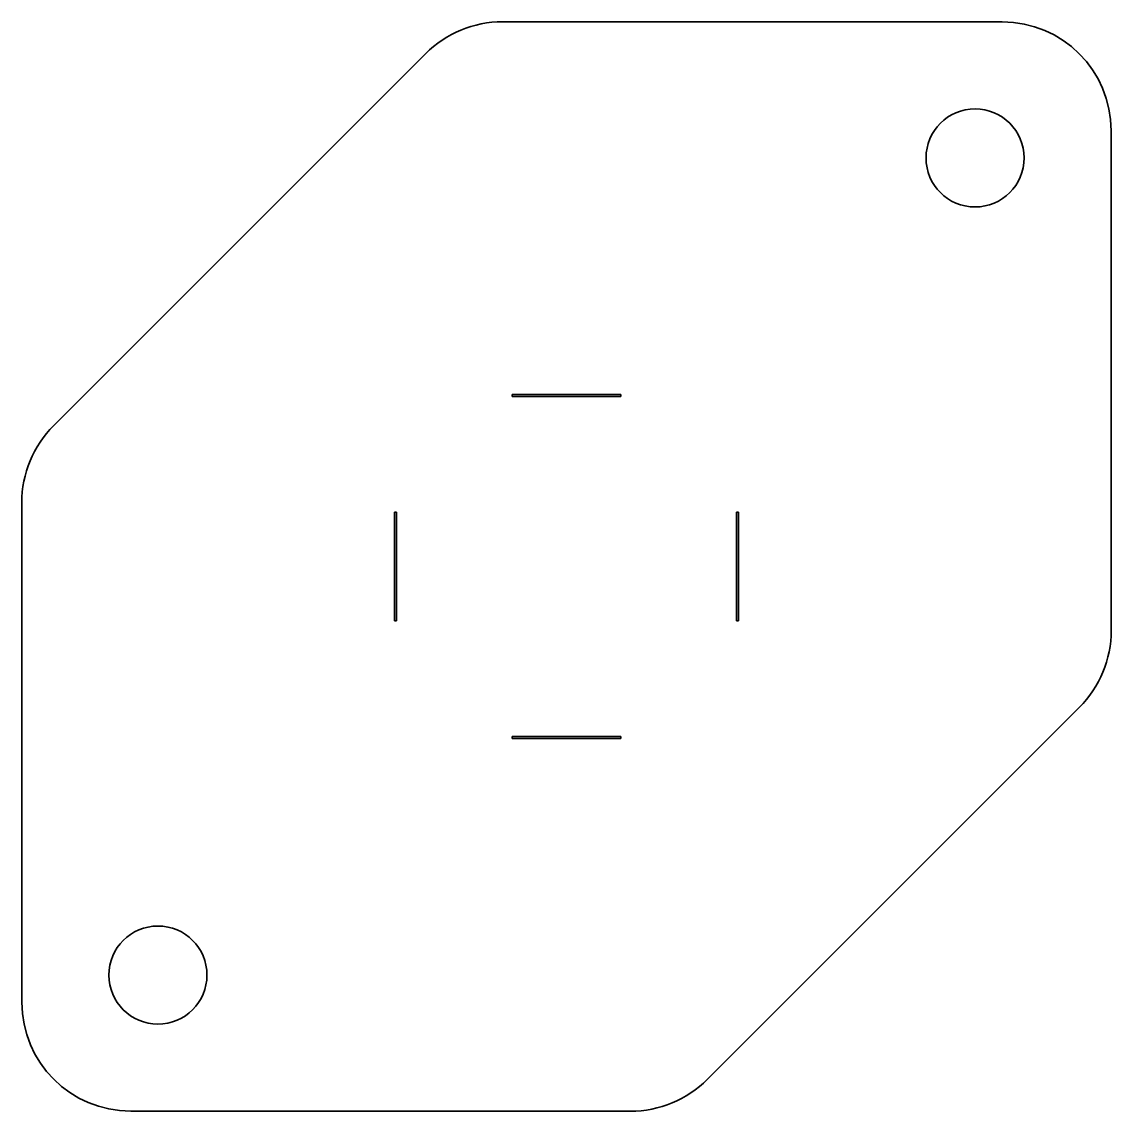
# Model space of a CAD drawing. Header units: inches. Extents: x 0 to 100, y 0 to 100.
import ezdxf

# ---------------------------------------------------------------- set-up
doc = ezdxf.new("R2010")
doc.units = ezdxf.units.IN
doc.header["$MEASUREMENT"] = 0
doc.layers.add('SIMUMAK Visible (ISO)', color=7, linetype='Continuous', lineweight=35)

# ---------------------------------------------------------------- blocks, each defined once
blk = doc.blocks.new('PTM-03-AG01_Sheet_7_PTM-03-AG01')
at = {"layer": 'SIMUMAK Visible (ISO)'}
for p, q in [((-5.86, 50), (40, 50)), ((-12.93, 47.07), (-47.07, 12.93)), ((50, 40), (50, -5.86)), ((-5, 15.8), (5, 15.8)), ((-5, 15.6), (-5, 15.8)), ((5, 15.6), (-5, 15.6)), ((5, 15.8), (5, 15.6)), ((-50, -40), (-50, 5.86)), ((-15.8, -5), (-15.8, 5)), ((-15.8, 5), (-15.6, 5)), ((-15.6, 5), (-15.6, -5)), ((15.6, 5), (15.8, 5)), ((15.6, -5), (15.6, 5)), ((15.8, 5), (15.8, -5)), ((-15.6, -5), (-15.8, -5)), ((15.8, -5), (15.6, -5)), ((12.93, -47.07), (47.07, -12.93)), ((-5, -15.6), (5, -15.6)), ((-5, -15.8), (-5, -15.6)), ((5, -15.8), (-5, -15.8)), ((5, -15.6), (5, -15.8)), ((5.86, -50), (-40, -50))]:
    blk.add_line(p, q, dxfattribs=at)
for centre in [(37.5, 37.5), (-37.5, -37.5)]:
    blk.add_circle(centre, 4.5, dxfattribs=at)
at = {"layer": 'SIMUMAK Visible (ISO)', "extrusion": (0, 0, -1)}
for centre, start, end in [((5.86, 40), 45, 90), ((-40, 40), 90, 180), ((40, 5.86), 360, 45), ((-40, -5.86), 180, 225), ((40, -40), 270, 0), ((-5.86, -40), 225, 270)]:
    blk.add_arc(centre, 10, start, end, dxfattribs=at)

msp = doc.modelspace()

# ---------------------------------------------------------------- block references
msp.add_blockref('PTM-03-AG01_Sheet_7_PTM-03-AG01', (50, 50))

doc.saveas('drawing.dxf')
